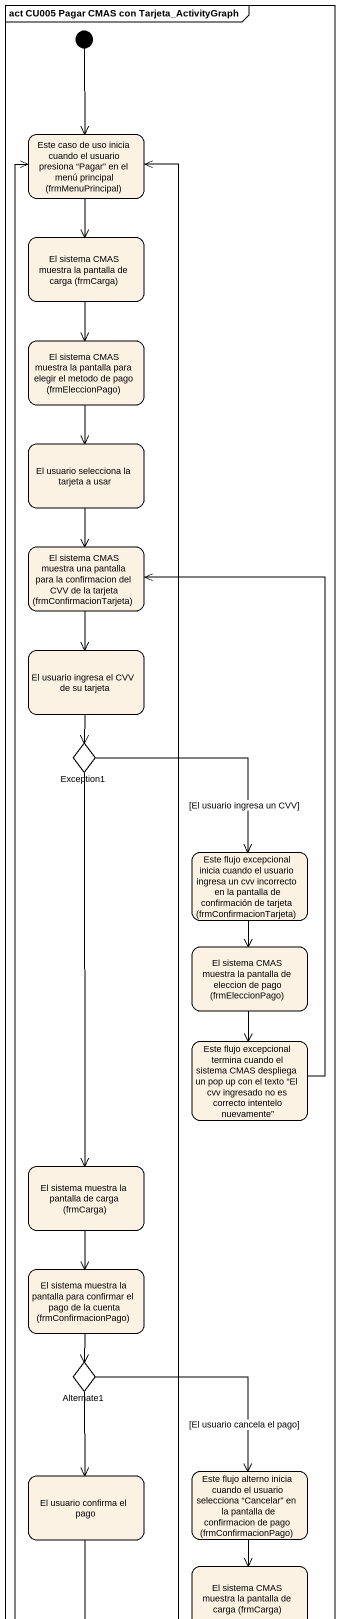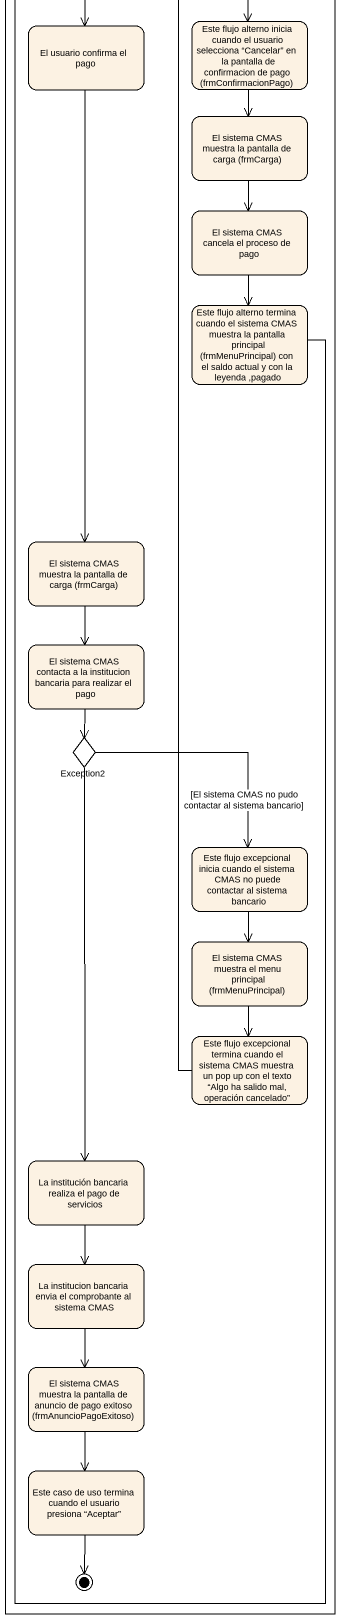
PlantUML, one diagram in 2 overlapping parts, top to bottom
@startuml
mainframe act CU005 Pagar CMAS con Tarjeta_ActivityGraph
hide empty description
state "Este caso de uso inicia cuando el usuario presiona “Pagar” en el menú principal (frmMenuPrincipal)" as Este_caso_de_uso_inicia
state "El sistema CMAS muestra la pantalla de carga (frmCarga)" as El_sistema_CMAS_muestra_la
state "El sistema CMAS muestra la pantalla para elegir el metodo de pago (frmEleccionPago)" as El_sistema_CMAS_muestra_la_2
state "El usuario selecciona la tarjeta a usar" as El_usuario_selecciona_la
state "El sistema CMAS muestra una pantalla para la confirmacion del CVV de la tarjeta (frmConfirmacionTarjeta)" as El_sistema_CMAS_muestra_una
state "El usuario ingresa el CVV de su tarjeta" as El_usuario_ingresa_el_CVV
state Exception1 <<choice>>
state "Este flujo excepcional inicia cuando el usuario ingresa un cvv incorrecto en la pantalla de confirmación de tarjeta (frmConfirmacionTarjeta)" as Este_flujo_excepcional
state "El sistema CMAS muestra la pantalla de eleccion de pago (frmEleccionPago)" as El_sistema_CMAS_muestra_la_3
state "Este flujo excepcional termina cuando el sistema CMAS despliega un pop up con el texto “El cvv ingresado no es correcto intentelo nuevamente”" as Este_flujo_excepcional_2
state "El sistema muestra la pantalla de carga (frmCarga)" as El_sistema_muestra_la
state "El sistema muestra la pantalla para confirmar el pago de la cuenta (frmConfirmacionPago)" as El_sistema_muestra_la_2
state Alternate1 <<choice>>
state "Este flujo alterno inicia cuando el usuario selecciona “Cancelar” en la pantalla de confirmacion de pago (frmConfirmacionPago)" as Este_flujo_alterno_inicia
state "El usuario confirma el pago" as El_usuario_confirma_el_pago
state "El sistema CMAS muestra la pantalla de carga (frmCarga)" as El_sistema_CMAS_muestra_la_4
state "El sistema CMAS cancela el proceso de pago" as El_sistema_CMAS_cancela_el
state "Este flujo alterno termina cuando el sistema CMAS muestra la pantalla principal (frmMenuPrincipal) con el saldo actual y con la leyenda ,pagado" as Este_flujo_alterno_termina
state "El sistema CMAS muestra la pantalla de carga (frmCarga)" as El_sistema_CMAS_muestra_la_5
state "El sistema CMAS contacta a la institucion bancaria para realizar el pago" as El_sistema_CMAS_contacta_a
state Exception2 <<choice>>
state "Este flujo excepcional inicia cuando el sistema CMAS no puede contactar al sistema bancario" as Este_flujo_excepcional_3
state "El sistema CMAS muestra el menu principal (frmMenuPrincipal)" as El_sistema_CMAS_muestra_el
state "Este flujo excepcional termina cuando el sistema CMAS muestra un pop up con el texto “Algo ha salido mal, operación cancelado”" as Este_flujo_excepcional_4
state "La institución bancaria realiza el pago de servicios" as La_institución_bancaria
state "La institucion bancaria envia el comprobante al sistema CMAS" as La_institucion_bancaria
state "El sistema CMAS muestra la pantalla de anuncio de pago exitoso (frmAnuncioPagoExitoso)" as El_sistema_CMAS_muestra_la_6
state "Este caso de uso termina cuando el usuario presiona “Aceptar”" as Este_caso_de_uso_termina
[*] --> Este_caso_de_uso_inicia
Este_caso_de_uso_inicia --> El_sistema_CMAS_muestra_la
El_sistema_CMAS_muestra_la --> El_sistema_CMAS_muestra_la_2
El_sistema_CMAS_muestra_la_2 --> El_usuario_selecciona_la
El_usuario_selecciona_la --> El_sistema_CMAS_muestra_una
El_sistema_CMAS_muestra_una --> El_usuario_ingresa_el_CVV
El_usuario_ingresa_el_CVV --> Exception1
Exception1 --> Este_flujo_excepcional : [El usuario ingresa un CVV]
Exception1 --> El_sistema_muestra_la
Este_flujo_excepcional --> El_sistema_CMAS_muestra_la_3
El_sistema_CMAS_muestra_la_3 --> Este_flujo_excepcional_2
Este_flujo_excepcional_2 -up-> El_sistema_CMAS_muestra_una
El_sistema_muestra_la --> El_sistema_muestra_la_2
El_sistema_muestra_la_2 --> Alternate1
Alternate1 --> Este_flujo_alterno_inicia : [El usuario cancela el pago]
Alternate1 --> El_usuario_confirma_el_pago
Este_flujo_alterno_inicia --> El_sistema_CMAS_muestra_la_4
El_usuario_confirma_el_pago --> El_sistema_CMAS_muestra_la_5
El_sistema_CMAS_muestra_la_4 --> El_sistema_CMAS_cancela_el
El_sistema_CMAS_cancela_el --> Este_flujo_alterno_termina
Este_flujo_alterno_termina -up-> Este_caso_de_uso_inicia
El_sistema_CMAS_muestra_la_5 --> El_sistema_CMAS_contacta_a
El_sistema_CMAS_contacta_a --> Exception2
Exception2 --> Este_flujo_excepcional_3 : [El sistema CMAS no pudo contactar al sistema bancario]
Exception2 --> La_institución_bancaria
Este_flujo_excepcional_3 --> El_sistema_CMAS_muestra_el
El_sistema_CMAS_muestra_el --> Este_flujo_excepcional_4
Este_flujo_excepcional_4 -up-> Este_caso_de_uso_inicia
La_institución_bancaria --> La_institucion_bancaria
La_institucion_bancaria --> El_sistema_CMAS_muestra_la_6
El_sistema_CMAS_muestra_la_6 --> Este_caso_de_uso_termina
Este_caso_de_uso_termina --> [*]
@enduml
